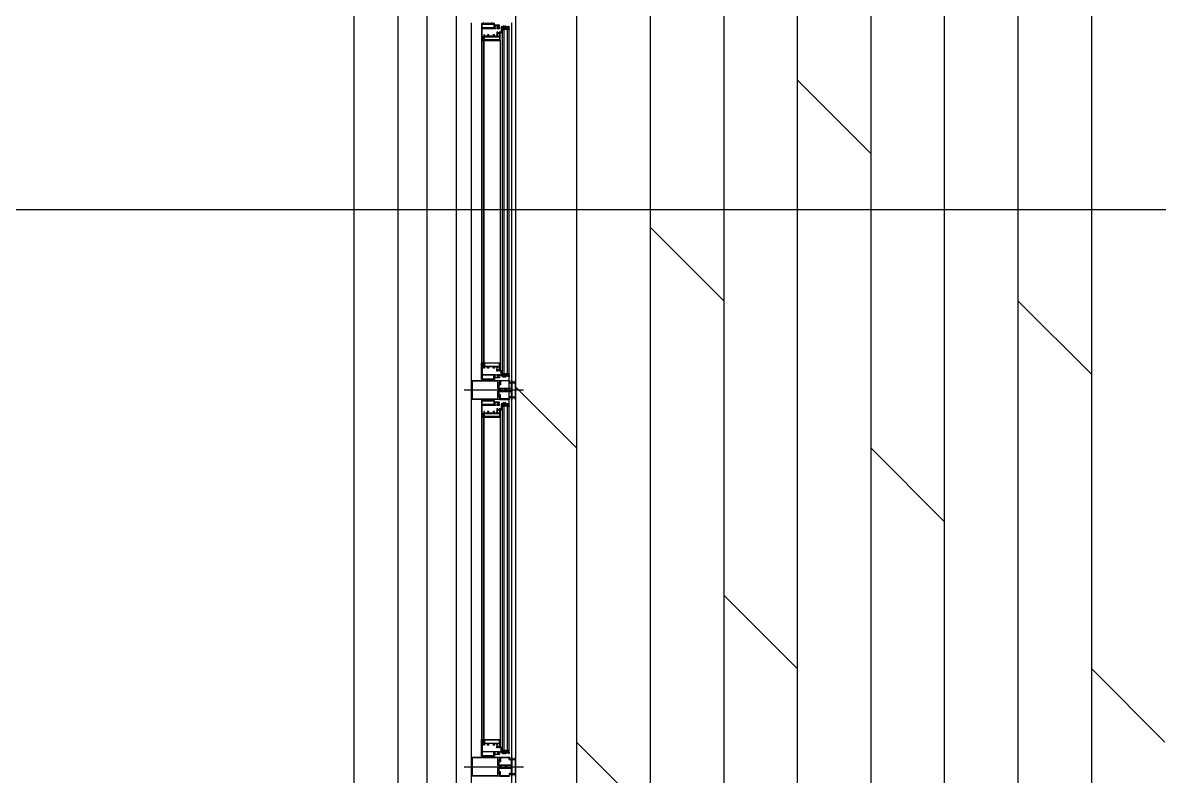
# Model space of a CAD drawing. Header units: millimetres. Extents: x 0 to 356400, y 0 to 68257.
# Drawn here: x 288813.2 to 288967.7, y 7123 to 7225.4 of the extents above; entities that cross this region are included whole.
import ezdxf

# ---------------------------------------------------------------- set-up
doc = ezdxf.new("R2010")
doc.units = ezdxf.units.MM
doc.header["$LTSCALE"] = 75
doc.layers.add('8', color=8, linetype='Continuous')
doc.layers.add('G(그리드2)', color=235, linetype='Continuous', plot=False)

# ---------------------------------------------------------------- blocks, each defined once
blk = doc.blocks.new('G$C7369CDF7')
at = {"layer": '8'}
for p, q in [((5737.1, 39907.8), (5987.1, 40157.8)), ((1430.3, 39907.8), (8430.3, 39907.8)), ((4487.1, 39657.8), (4737.1, 39907.8)), ((1430.3, 39657.8), (8430.3, 39657.8)), ((1430.3, 39407.8), (8430.3, 39407.8)), ((4987.1, 39157.8), (5237.1, 39407.8)), ((1430.3, 39157.8), (8430.3, 39157.8)), ((3737.1, 38907.8), (3987.1, 39157.8)), ((1430.3, 38907.8), (8430.3, 38907.8)), ((5487.1, 38657.8), (5737.1, 38907.8)), ((1430.3, 38657.8), (8430.3, 38657.8)), ((4237.1, 38407.8), (4487.1, 38657.8)), ((1430.3, 38407.8), (8430.3, 38407.8)), ((5987.1, 38157.8), (6237.1, 38407.8)), ((1430.3, 38157.8), (8430.3, 38157.8)), ((4779.3, 37950), (4987.1, 38157.8)), ((2220.3, 37950), (8630.3, 37950)), ((3542.8, 37950), (8565.3, 37950)), ((4790.3, 37950), (4757.8, 37950)), ((4757.8, 37950), (4757.8, 37948.5)), ((4757.8, 37948.5), (4764.3, 37948.5)), ((4763.2, 37938.5), (4763.2, 37946.7)), ((4764.7, 37946.7), (4764.7, 37938.5)), ((4764.8, 37948), (4764.8, 37939.1)), ((4766.3, 37939.1), (4766.3, 37948)), ((4766.8, 37948.5), (4814.3, 37948.5)), ((4790.3, 37775.8), (4790.3, 37977.1)), ((4822.8, 37950), (4790.3, 37950)), ((4814.3, 37948.5), (4814.3, 37939.1)), ((4815.8, 37939.1), (4815.8, 37948)), ((4815.9, 37938.5), (4815.9, 37946.7)), ((4816.3, 37948.5), (4822.8, 37948.5)), ((4817.4, 37946.7), (4817.4, 37938.5)), ((4822.8, 37948.5), (4822.8, 37950)), ((6070.3, 37950), (6037.8, 37950)), ((6037.8, 37950), (6037.8, 37948.5)), ((6037.8, 37948.5), (6044.3, 37948.5)), ((6043.2, 37938.5), (6043.2, 37946.7)), ((6044.7, 37946.7), (6044.7, 37938.5)), ((6044.8, 37948), (6044.8, 37939.1)), ((6046.3, 37939.1), (6046.3, 37948)), ((6046.8, 37948.5), (6094.3, 37948.5)), ((6070.3, 37775.8), (6070.3, 37977.1)), ((6102.8, 37950), (6070.3, 37950)), ((6094.3, 37948.5), (6094.3, 37939.1)), ((6095.8, 37939.1), (6095.8, 37948)), ((6095.9, 37938.5), (6095.9, 37946.7)), ((6096.3, 37948.5), (6102.8, 37948.5)), ((6097.4, 37946.7), (6097.4, 37938.5)), ((6102.8, 37948.5), (6102.8, 37950)), ((3542.8, 37936), (8565.3, 37936)), ((3557.2, 37917.2), (3554, 37917.2)), ((3554, 37917.2), (3554, 37914.2)), ((3557.2, 37911.5), (3554, 37911.5)), ((3554, 37911.5), (3554, 37907)), ((3554.5, 37913.7), (3555.2, 37913.7)), ((3554.5, 37906.5), (3555.2, 37906.5)), ((3555, 37927.7), (3555, 37926.8)), ((3559.2, 37928), (3555.3, 37928)), ((3555.3, 37926.5), (3557.2, 37926.5)), ((3555.7, 37914.2), (3555.7, 37915.2)), ((3555.7, 37915.2), (3557.2, 37915.2)), ((3555.7, 37907), (3555.7, 37909.5)), ((3555.7, 37909.5), (3557.2, 37909.5)), ((3557.2, 37926.5), (3557.2, 37917.2)), ((3557.2, 37915.2), (3557.2, 37913.7)), ((3557.2, 37913.7), (3557.2, 37911.5)), ((3557.2, 37909.5), (3557.2, 37901)), ((3559.2, 37919), (3559.2, 37928)), ((3562.7, 37919), (3559.2, 37919)), ((3559.2, 37903), (3559.2, 37917.7)), ((3559.2, 37917.7), (3561.4, 37917.7)), ((3561.4, 37903), (3559.2, 37903)), ((3561.4, 37917.7), (3561.4, 37915.7)), ((3561.4, 37915.7), (3562.7, 37915.7)), ((3562.7, 37905), (3561.4, 37905)), ((3561.4, 37905), (3561.4, 37903)), ((3562.7, 37903), (3562.7, 37927)), ((3562.7, 37927), (3565.2, 37927)), ((3562.7, 37915.7), (3562.7, 37919)), ((3562.7, 37903), (3562.7, 37905)), ((3565.2, 37903), (3562.7, 37903)), ((3576.5, 37903), (3562.7, 37903)), ((3565.2, 37923), (3565.2, 37928)), ((6015.4, 37928), (3565.2, 37928)), ((3565.2, 37927), (3565.2, 37903)), ((4735.4, 37923), (3565.2, 37923)), ((3565.2, 37906), (3565.2, 37912)), ((4735.4, 37911), (3565.2, 37911)), ((4735.4, 37906), (3565.2, 37906)), ((3576.5, 37898), (3576.5, 37903)), ((4724, 37898), (4724, 37903)), ((4724, 37903), (4737.9, 37903)), ((4735.4, 37923), (4735.4, 37928)), ((4735.4, 37927), (4735.4, 37903)), ((4737.9, 37927), (4735.4, 37927)), ((4735.4, 37906), (4735.4, 37912)), ((4735.4, 37903), (4737.9, 37903)), ((4737.9, 37903), (4737.9, 37927)), ((4737.9, 37915.7), (4737.9, 37919)), ((4737.9, 37919), (4741.4, 37919)), ((4739.2, 37915.7), (4737.9, 37915.7)), ((4737.9, 37903), (4737.9, 37905)), ((4737.9, 37905), (4739.2, 37905)), ((4741.4, 37917.7), (4739.2, 37917.7)), ((4739.2, 37917.7), (4739.2, 37915.7)), ((4739.2, 37905), (4739.2, 37903)), ((4739.2, 37903), (4741.4, 37903)), ((4741.4, 37919), (4741.4, 37928)), ((4741.4, 37928), (4745.3, 37928)), ((4741.4, 37903), (4741.4, 37917.7)), ((4745.3, 37926.5), (4743.4, 37926.5)), ((4743.4, 37926.5), (4743.4, 37917.2)), ((4743.4, 37917.2), (4746.6, 37917.2)), ((4744.9, 37915.2), (4743.4, 37915.2)), ((4743.4, 37915.2), (4743.4, 37913.7)), ((4743.4, 37913.7), (4743.4, 37911.5)), ((4743.4, 37911.5), (4746.6, 37911.5)), ((4744.9, 37909.5), (4743.4, 37909.5)), ((4743.4, 37909.5), (4743.4, 37901)), ((4744.9, 37914.2), (4744.9, 37915.2)), ((4744.9, 37907), (4744.9, 37909.5)), ((4746.1, 37913.7), (4745.4, 37913.7)), ((4746.1, 37906.5), (4745.4, 37906.5)), ((4745.6, 37927.7), (4745.6, 37926.8)), ((4746.6, 37917.2), (4746.6, 37914.2)), ((4746.6, 37911.5), (4746.6, 37907)), ((4757.8, 37936), (4757.8, 37938)), ((4757.8, 37938), (4762.7, 37938)), ((4767.8, 37936), (4757.8, 37936)), ((4757.8, 37896.3), (4757.8, 37929)), ((4758.8, 37930), (4765.3, 37930)), ((4766.3, 37928), (4759.8, 37928)), ((4759.8, 37928), (4759.8, 37898.6)), ((4765.2, 37938), (4790.3, 37938)), ((4765.3, 37930), (4765.3, 37935.5)), ((4765.3, 37935.5), (4767.3, 37935.5)), ((4767.3, 37935.5), (4767.3, 37929)), ((4767.8, 37935.3), (4767.8, 37936)), ((4782.8, 37936), (4769.3, 37936)), ((4769.3, 37936), (4769.3, 37935.3)), ((4783.8, 37907.8), (4783.8, 37935)), ((4784.1, 37907.5), (4783.8, 37907.8)), ((4783.8, 37907.2), (4784.1, 37907.5)), ((4783.8, 37893.5), (4783.8, 37907.2)), ((4794.8, 37936), (4785.8, 37936)), ((4785.8, 37936), (4785.8, 37919)), ((4785.8, 37919), (4790.3, 37919)), ((4785.8, 37916.2), (4785.8, 37913.5)), ((4785.8, 37911), (4785.8, 37904)), ((4785.8, 37901.5), (4785.8, 37898.8)), ((4786.3, 37913), (4786.5, 37913)), ((4786.5, 37911.5), (4786.3, 37911.5)), ((4786.3, 37903.5), (4786.5, 37903.5)), ((4786.5, 37902), (4786.3, 37902)), ((4790.3, 37917), (4786.6, 37917)), ((4790.3, 37938), (4815.4, 37938)), ((4790.3, 37919), (4794.8, 37919)), ((4790.3, 37917), (4794, 37917)), ((4794.3, 37913), (4794, 37913)), ((4794, 37911.5), (4794.3, 37911.5)), ((4794.3, 37903.5), (4794, 37903.5)), ((4794, 37902), (4794.3, 37902)), ((4794.8, 37919), (4794.8, 37936)), ((4794.8, 37916.2), (4794.8, 37913.5)), ((4794.8, 37911), (4794.8, 37904)), ((4794.8, 37901.5), (4794.8, 37898.8)), ((4796.8, 37907.8), (4796.5, 37907.5)), ((4796.5, 37907.5), (4796.8, 37907.2)), ((4796.8, 37935), (4796.8, 37907.8)), ((4796.8, 37907.2), (4796.8, 37893.5)), ((4811.3, 37936), (4797.8, 37936)), ((4811.3, 37935.3), (4811.3, 37936)), ((4822.8, 37936), (4812.8, 37936)), ((4812.8, 37936), (4812.8, 37935.3)), ((4815.3, 37935.5), (4813.3, 37935.5)), ((4813.3, 37935.5), (4813.3, 37929)), ((4814.3, 37928), (4820.8, 37928)), ((4815.3, 37930), (4815.3, 37935.5)), ((4821.8, 37930), (4815.3, 37930)), ((4817.9, 37938), (4822.8, 37938)), ((4820.8, 37928), (4820.8, 37898.6)), ((4822.8, 37938), (4822.8, 37936)), ((4822.8, 37896.3), (4822.8, 37929)), ((4837.2, 37917.2), (4834, 37917.2)), ((4834, 37917.2), (4834, 37914.2)), ((4837.2, 37911.5), (4834, 37911.5)), ((4834, 37911.5), (4834, 37907)), ((4834.5, 37913.7), (4835.2, 37913.7)), ((4834.5, 37906.5), (4835.2, 37906.5)), ((4835, 37927.7), (4835, 37926.8)), ((4839.2, 37928), (4835.3, 37928)), ((4835.3, 37926.5), (4837.2, 37926.5)), ((4835.7, 37914.2), (4835.7, 37915.2)), ((4835.7, 37915.2), (4837.2, 37915.2)), ((4835.7, 37907), (4835.7, 37909.5)), ((4835.7, 37909.5), (4837.2, 37909.5)), ((4837.2, 37926.5), (4837.2, 37917.2)), ((4837.2, 37915.2), (4837.2, 37913.7)), ((4837.2, 37913.7), (4837.2, 37911.5)), ((4837.2, 37909.5), (4837.2, 37901)), ((4839.2, 37919), (4839.2, 37928)), ((4842.7, 37919), (4839.2, 37919)), ((4839.2, 37903), (4839.2, 37917.7)), ((4839.2, 37917.7), (4841.4, 37917.7)), ((4841.4, 37903), (4839.2, 37903)), ((4841.4, 37917.7), (4841.4, 37915.7)), ((4841.4, 37915.7), (4842.7, 37915.7)), ((4842.7, 37905), (4841.4, 37905)), ((4841.4, 37905), (4841.4, 37903)), ((4842.7, 37903), (4842.7, 37927)), ((4842.7, 37927), (4845.2, 37927)), ((4842.7, 37915.7), (4842.7, 37919)), ((4842.7, 37903), (4842.7, 37905)), ((4845.2, 37903), (4842.7, 37903)), ((4856.5, 37903), (4842.7, 37903)), ((4845.2, 37923), (4845.2, 37928)), ((4845.2, 37927), (4845.2, 37903)), ((6015.4, 37923), (4845.2, 37923)), ((4845.2, 37906), (4845.2, 37912)), ((6015.4, 37911), (4845.2, 37911)), ((6015.4, 37906), (4845.2, 37906)), ((4856.5, 37898), (4856.5, 37903)), ((6004, 37898), (6004, 37903)), ((6004, 37903), (6017.9, 37903)), ((6015.4, 37923), (6015.4, 37928)), ((6015.4, 37927), (6015.4, 37903)), ((6017.9, 37927), (6015.4, 37927)), ((6015.4, 37906), (6015.4, 37912)), ((6015.4, 37903), (6017.9, 37903)), ((6017.9, 37903), (6017.9, 37927)), ((6017.9, 37915.7), (6017.9, 37919)), ((6017.9, 37919), (6021.4, 37919)), ((6019.2, 37915.7), (6017.9, 37915.7)), ((6017.9, 37903), (6017.9, 37905)), ((6017.9, 37905), (6019.2, 37905)), ((6021.4, 37917.7), (6019.2, 37917.7)), ((6019.2, 37917.7), (6019.2, 37915.7)), ((6019.2, 37905), (6019.2, 37903)), ((6019.2, 37903), (6021.4, 37903)), ((6021.4, 37919), (6021.4, 37928)), ((6021.4, 37928), (6025.3, 37928)), ((6021.4, 37903), (6021.4, 37917.7)), ((6025.3, 37926.5), (6023.4, 37926.5)), ((6023.4, 37926.5), (6023.4, 37917.2)), ((6023.4, 37917.2), (6026.6, 37917.2)), ((6024.9, 37915.2), (6023.4, 37915.2)), ((6023.4, 37915.2), (6023.4, 37913.7)), ((6023.4, 37913.7), (6023.4, 37911.5)), ((6023.4, 37911.5), (6026.6, 37911.5)), ((6024.9, 37909.5), (6023.4, 37909.5)), ((6023.4, 37909.5), (6023.4, 37901)), ((6024.9, 37914.2), (6024.9, 37915.2)), ((6024.9, 37907), (6024.9, 37909.5)), ((6026.1, 37913.7), (6025.4, 37913.7)), ((6026.1, 37906.5), (6025.4, 37906.5)), ((6025.6, 37927.7), (6025.6, 37926.8)), ((6026.6, 37917.2), (6026.6, 37914.2)), ((6026.6, 37911.5), (6026.6, 37907)), ((6037.8, 37936), (6037.8, 37938)), ((6037.8, 37938), (6042.7, 37938)), ((6047.8, 37936), (6037.8, 37936)), ((6037.8, 37896.3), (6037.8, 37929)), ((6038.8, 37930), (6045.3, 37930)), ((6046.3, 37928), (6039.8, 37928)), ((6039.8, 37928), (6039.8, 37898.6)), ((6045.2, 37938), (6070.3, 37938)), ((6045.3, 37930), (6045.3, 37935.5)), ((6045.3, 37935.5), (6047.3, 37935.5)), ((6047.3, 37935.5), (6047.3, 37929)), ((6047.8, 37935.3), (6047.8, 37936)), ((6062.8, 37936), (6049.3, 37936)), ((6049.3, 37936), (6049.3, 37935.3)), ((6063.8, 37907.8), (6063.8, 37935)), ((6064.1, 37907.5), (6063.8, 37907.8)), ((6063.8, 37907.2), (6064.1, 37907.5)), ((6063.8, 37893.5), (6063.8, 37907.2)), ((6074.8, 37936), (6065.8, 37936)), ((6065.8, 37936), (6065.8, 37919)), ((6065.8, 37919), (6070.3, 37919)), ((6065.8, 37916.2), (6065.8, 37913.5)), ((6065.8, 37911), (6065.8, 37904)), ((6065.8, 37901.5), (6065.8, 37898.8)), ((6066.3, 37913), (6066.5, 37913)), ((6066.5, 37911.5), (6066.3, 37911.5)), ((6066.3, 37903.5), (6066.5, 37903.5)), ((6066.5, 37902), (6066.3, 37902)), ((6070.3, 37917), (6066.6, 37917)), ((6070.3, 37938), (6095.4, 37938)), ((6070.3, 37919), (6074.8, 37919)), ((6070.3, 37917), (6074, 37917)), ((6074.3, 37913), (6074, 37913)), ((6074, 37911.5), (6074.3, 37911.5)), ((6074.3, 37903.5), (6074, 37903.5)), ((6074, 37902), (6074.3, 37902)), ((6074.8, 37919), (6074.8, 37936)), ((6074.8, 37916.2), (6074.8, 37913.5)), ((6074.8, 37911), (6074.8, 37904)), ((6074.8, 37901.5), (6074.8, 37898.8)), ((6076.8, 37907.8), (6076.5, 37907.5)), ((6076.5, 37907.5), (6076.8, 37907.2)), ((6076.8, 37935), (6076.8, 37907.8)), ((6076.8, 37907.2), (6076.8, 37893.5)), ((6091.3, 37936), (6077.8, 37936)), ((6091.3, 37935.3), (6091.3, 37936)), ((6102.8, 37936), (6092.8, 37936)), ((6092.8, 37936), (6092.8, 37935.3)), ((6095.3, 37935.5), (6093.3, 37935.5)), ((6093.3, 37935.5), (6093.3, 37929)), ((6094.3, 37928), (6100.8, 37928)), ((6095.3, 37930), (6095.3, 37935.5)), ((6101.8, 37930), (6095.3, 37930)), ((6097.9, 37938), (6102.8, 37938)), ((6100.8, 37928), (6100.8, 37898.6)), ((6102.8, 37938), (6102.8, 37936)), ((6102.8, 37896.3), (6102.8, 37929)), ((3545.8, 37871), (3543.8, 37871)), ((3543.8, 37869), (3545.8, 37869)), ((3550.8, 37879), (3545.8, 37879)), ((3545.8, 37879), (3545.8, 37871)), ((3545.8, 37869), (3545.8, 37843)), ((3547.8, 37876.5), (3560.3, 37876.5)), ((3547.8, 37837), (3547.8, 37876.5)), ((3554.8, 37896), (3551.3, 37896)), ((3551.3, 37896), (3551.3, 37885.3)), ((3551.3, 37885.3), (3551.6, 37885)), ((3551.6, 37885), (3551.3, 37884.7)), ((3551.3, 37884.7), (3551.3, 37879.5)), ((3553.3, 37893.5), (3553.3, 37895)), ((3553.3, 37895), (3554.8, 37895)), ((3560.3, 37893.5), (3553.3, 37893.5)), ((3553.3, 37888.6), (3553.3, 37891)), ((3553.8, 37888.6), (3553.3, 37888.6)), ((3553.3, 37882.4), (3553.3, 37887.6)), ((3553.3, 37887.6), (3553.8, 37887.6)), ((3553.8, 37882.4), (3553.3, 37882.4)), ((3553.3, 37879), (3553.3, 37881.4)), ((3553.3, 37881.4), (3553.8, 37881.4)), ((3553.8, 37891.5), (3559.8, 37891.5)), ((3559.8, 37878.5), (3553.8, 37878.5)), ((3557.2, 37901), (3574.5, 37901)), ((3558.3, 37895.5), (3558.3, 37895.5)), ((3562.3, 37896), (3558.8, 37896)), ((3558.8, 37895), (3560.3, 37895)), ((3560.3, 37888.6), (3559.8, 37888.6)), ((3559.8, 37887.6), (3561.8, 37887.6)), ((3561.8, 37882.4), (3559.8, 37882.4)), ((3559.8, 37881.4), (3560.3, 37881.4)), ((3560.3, 37895), (3560.3, 37893.5)), ((3560.3, 37891), (3560.3, 37888.6)), ((3560.3, 37881.4), (3560.3, 37879)), ((3560.3, 37876.5), (3560.3, 37837)), ((3562.3, 37888.1), (3562.3, 37896)), ((3562.3, 37838), (3562.3, 37881.9)), ((3574.5, 37901), (3574.5, 37894.5)), ((3574.5, 37890.1), (3574.5, 37887)), ((3574.5, 37887), (3580.7, 37887)), ((3575.5, 37894.5), (3575.5, 37895.4)), ((3575.5, 37889.2), (3575.5, 37890.1)), ((3583.5, 37898), (3576.5, 37898)), ((3576.8, 37895.4), (3576.8, 37889.2)), ((3578.8, 37889.6), (3578.8, 37895.4)), ((3579.4, 37896), (3579.7, 37896)), ((3579.7, 37889), (3579.4, 37889)), ((3581.2, 37887.5), (3581.2, 37889.5)), ((3581.7, 37896), (3585.9, 37896)), ((3583.8, 37897.7), (3583.5, 37898)), ((3584.1, 37898), (3583.8, 37897.7)), ((3588.8, 37878.5), (3583.8, 37878.5)), ((3583.8, 37878.5), (3583.8, 37874)), ((3583.8, 37874), (3585.8, 37874)), ((3587.8, 37898), (3584.1, 37898)), ((3585.8, 37874), (3585.8, 37876.5)), ((3585.8, 37876.5), (3588.8, 37876.5)), ((3586.4, 37889.5), (3586.4, 37887.5)), ((3586.9, 37887), (3588.8, 37887)), ((3587.8, 37898.5), (3587.8, 37898)), ((3587.9, 37896), (3588.2, 37896)), ((3588.2, 37889), (3587.9, 37889)), ((3588.8, 37895.4), (3588.8, 37889.6)), ((3588.8, 37887), (3588.8, 37878.5)), ((3588.8, 37876.5), (3588.8, 37856.5)), ((3589.3, 37898), (3589.3, 37898.5)), ((3602.8, 37898), (3589.3, 37898)), ((3590.8, 37845), (3590.8, 37896)), ((3590.8, 37896), (3600.8, 37896)), ((3600.8, 37896), (3600.8, 37845)), ((3602.8, 37898), (4726, 37898)), ((3602.8, 37843), (3602.8, 37898)), ((4697.8, 37843), (4697.8, 37898)), ((4697.8, 37898), (4711.3, 37898)), ((4709.8, 37896), (4699.8, 37896)), ((4699.8, 37896), (4699.8, 37845)), ((4709.8, 37845), (4709.8, 37896)), ((4711.3, 37898), (4711.3, 37898.5)), ((4711.8, 37895.4), (4711.8, 37889.6)), ((4713.7, 37887), (4711.8, 37887)), ((4711.8, 37887), (4711.8, 37878.5)), ((4711.8, 37878.5), (4716.8, 37878.5)), ((4714.8, 37876.5), (4711.8, 37876.5)), ((4711.8, 37876.5), (4711.8, 37856.5)), ((4712.7, 37896), (4712.4, 37896)), ((4712.4, 37889), (4712.7, 37889)), ((4712.8, 37898.5), (4712.8, 37898)), ((4712.8, 37898), (4716.5, 37898)), ((4714.2, 37889.5), (4714.2, 37887.5)), ((4718.9, 37896), (4714.7, 37896)), ((4714.8, 37874), (4714.8, 37876.5)), ((4716.8, 37874), (4714.8, 37874)), ((4716.5, 37898), (4716.8, 37897.7)), ((4716.8, 37897.7), (4717.1, 37898)), ((4716.8, 37878.5), (4716.8, 37874)), ((4717.1, 37898), (4724, 37898)), ((4719.4, 37887.5), (4719.4, 37889.5)), ((4726, 37887), (4719.9, 37887)), ((4721.2, 37896), (4720.9, 37896)), ((4720.9, 37889), (4721.2, 37889)), ((4721.8, 37889.6), (4721.8, 37895.4)), ((4723.8, 37895.4), (4723.8, 37889.2)), ((4725, 37894.5), (4725, 37895.4)), ((4725, 37889.2), (4725, 37890.1)), ((4743.4, 37901), (4726, 37901)), ((4726, 37901), (4726, 37894.5)), ((4726, 37890.1), (4726, 37887)), ((4738.3, 37888.1), (4738.3, 37896)), ((4738.3, 37896), (4741.8, 37896)), ((4738.3, 37838), (4738.3, 37881.9)), ((4740.8, 37887.6), (4738.8, 37887.6)), ((4738.8, 37882.4), (4740.8, 37882.4)), ((4741.8, 37895), (4740.3, 37895)), ((4740.3, 37895), (4740.3, 37893.5)), ((4740.3, 37893.5), (4747.3, 37893.5)), ((4740.3, 37891), (4740.3, 37888.6)), ((4740.3, 37888.6), (4740.8, 37888.6)), ((4740.8, 37881.4), (4740.3, 37881.4)), ((4740.3, 37881.4), (4740.3, 37879)), ((4752.8, 37876.5), (4740.3, 37876.5)), ((4740.3, 37876.5), (4740.3, 37837)), ((4746.8, 37891.5), (4740.8, 37891.5)), ((4740.8, 37878.5), (4746.8, 37878.5)), ((4742.3, 37895.5), (4742.3, 37895.5)), ((4745.8, 37896), (4749.3, 37896)), ((4747.3, 37895), (4745.8, 37895)), ((4746.8, 37888.6), (4747.3, 37888.6)), ((4747.3, 37887.6), (4746.8, 37887.6)), ((4746.8, 37882.4), (4747.3, 37882.4)), ((4747.3, 37881.4), (4746.8, 37881.4)), ((4747.3, 37893.5), (4747.3, 37895)), ((4747.3, 37888.6), (4747.3, 37891)), ((4747.3, 37882.4), (4747.3, 37887.6)), ((4747.3, 37879), (4747.3, 37881.4)), ((4749.3, 37885.3), (4749, 37885)), ((4749, 37885), (4749.3, 37884.7)), ((4749.3, 37896), (4749.3, 37885.3)), ((4749.3, 37884.7), (4749.3, 37879.5)), ((4749.8, 37879), (4754.8, 37879)), ((4752.8, 37837), (4752.8, 37876.5)), ((4754.8, 37879), (4754.8, 37871)), ((4754.8, 37871), (4756.8, 37871)), ((4756.8, 37869), (4754.8, 37869)), ((4754.8, 37869), (4754.8, 37843)), ((4767.3, 37896.3), (4757.8, 37896.3)), ((4757.8, 37800), (4757.8, 37896)), ((4757.8, 37896), (4766.7, 37896)), ((4759.8, 37898.6), (4773.3, 37898.6)), ((4760.3, 37890), (4760.3, 37802.5)), ((4785.8, 37890.5), (4760.8, 37890.5)), ((4766.7, 37894.9), (4765.8, 37894.9)), ((4765.8, 37894.9), (4765.8, 37893.3)), ((4765.8, 37893.3), (4771.8, 37893.3)), ((4765.9, 37893.9), (4765.9, 37894.4)), ((4766.4, 37894.9), (4767.3, 37894.9)), ((4771.1, 37893.4), (4766.4, 37893.4)), ((4773.3, 37896.3), (4770.3, 37896.3)), ((4770.3, 37894.9), (4771.1, 37894.9)), ((4770.8, 37896), (4774.3, 37896)), ((4771.8, 37894.9), (4770.8, 37894.9)), ((4771.6, 37894.4), (4771.6, 37893.9)), ((4771.8, 37893.3), (4771.8, 37894.9)), ((4773.3, 37898.6), (4773.3, 37896.3)), ((4774.8, 37895.5), (4774.8, 37893.5)), ((4775.3, 37893), (4783.3, 37893)), ((4786.3, 37895), (4786.3, 37891)), ((4786.6, 37898), (4790.3, 37898)), ((4790.3, 37895.5), (4786.8, 37895.5)), ((4794, 37898), (4790.3, 37898)), ((4793.8, 37895.5), (4790.3, 37895.5)), ((4794.3, 37891), (4794.3, 37895)), ((4819.8, 37890.5), (4794.8, 37890.5)), ((4797.3, 37893), (4805.3, 37893)), ((4805.8, 37893.5), (4805.8, 37895.5)), ((4806.3, 37896), (4809.7, 37896)), ((4820.8, 37898.6), (4807.3, 37898.6)), ((4807.3, 37898.6), (4807.3, 37896.3)), ((4807.3, 37896.3), (4810.3, 37896.3)), ((4809.7, 37894.9), (4808.8, 37894.9)), ((4808.8, 37894.9), (4808.8, 37893.3)), ((4808.8, 37893.3), (4814.8, 37893.3)), ((4808.9, 37894.4), (4808.9, 37893.9)), ((4810.3, 37894.9), (4809.4, 37894.9)), ((4809.4, 37893.4), (4814.1, 37893.4)), ((4813.3, 37896.3), (4822.8, 37896.3)), ((4814.1, 37894.9), (4813.3, 37894.9)), ((4813.8, 37896), (4822.8, 37896)), ((4814.8, 37894.9), (4813.8, 37894.9)), ((4814.6, 37893.9), (4814.6, 37894.4)), ((4814.8, 37893.3), (4814.8, 37894.9)), ((4820.3, 37802.5), (4820.3, 37890)), ((4822.8, 37896), (4822.8, 37800)), ((4825.8, 37871), (4823.8, 37871)), ((4823.8, 37869), (4825.8, 37869)), ((4830.8, 37879), (4825.8, 37879)), ((4825.8, 37879), (4825.8, 37871)), ((4825.8, 37869), (4825.8, 37843)), ((4827.8, 37876.5), (4840.3, 37876.5)), ((4827.8, 37837), (4827.8, 37876.5)), ((4834.8, 37896), (4831.3, 37896)), ((4831.3, 37896), (4831.3, 37885.3)), ((4831.3, 37885.3), (4831.6, 37885)), ((4831.6, 37885), (4831.3, 37884.7)), ((4831.3, 37884.7), (4831.3, 37879.5)), ((4833.3, 37893.5), (4833.3, 37895)), ((4833.3, 37895), (4834.8, 37895)), ((4840.3, 37893.5), (4833.3, 37893.5)), ((4833.3, 37888.6), (4833.3, 37891)), ((4833.8, 37888.6), (4833.3, 37888.6)), ((4833.3, 37882.4), (4833.3, 37887.6)), ((4833.3, 37887.6), (4833.8, 37887.6)), ((4833.8, 37882.4), (4833.3, 37882.4)), ((4833.3, 37879), (4833.3, 37881.4)), ((4833.3, 37881.4), (4833.8, 37881.4)), ((4833.8, 37891.5), (4839.8, 37891.5)), ((4839.8, 37878.5), (4833.8, 37878.5)), ((4837.2, 37901), (4854.5, 37901)), ((4838.3, 37895.5), (4838.3, 37895.5)), ((4842.3, 37896), (4838.8, 37896)), ((4838.8, 37895), (4840.3, 37895)), ((4840.3, 37888.6), (4839.8, 37888.6)), ((4839.8, 37887.6), (4841.8, 37887.6)), ((4841.8, 37882.4), (4839.8, 37882.4)), ((4839.8, 37881.4), (4840.3, 37881.4)), ((4840.3, 37895), (4840.3, 37893.5)), ((4840.3, 37891), (4840.3, 37888.6)), ((4840.3, 37881.4), (4840.3, 37879)), ((4840.3, 37876.5), (4840.3, 37837)), ((4842.3, 37888.1), (4842.3, 37896)), ((4842.3, 37838), (4842.3, 37881.9)), ((4854.5, 37901), (4854.5, 37894.5)), ((4854.5, 37898), (5977.8, 37898)), ((4854.5, 37890.1), (4854.5, 37887)), ((4854.5, 37887), (4860.7, 37887)), ((4855.5, 37894.5), (4855.5, 37895.4)), ((4855.5, 37889.2), (4855.5, 37890.1)), ((4863.5, 37898), (4856.5, 37898)), ((4856.8, 37895.4), (4856.8, 37889.2)), ((4858.8, 37889.6), (4858.8, 37895.4)), ((4859.4, 37896), (4859.7, 37896)), ((4859.7, 37889), (4859.4, 37889)), ((4861.2, 37887.5), (4861.2, 37889.5)), ((4861.7, 37896), (4865.9, 37896)), ((4863.8, 37897.7), (4863.5, 37898)), ((4864.1, 37898), (4863.8, 37897.7)), ((4868.8, 37878.5), (4863.8, 37878.5)), ((4863.8, 37878.5), (4863.8, 37874)), ((4863.8, 37874), (4865.8, 37874)), ((4867.8, 37898), (4864.1, 37898)), ((4865.8, 37874), (4865.8, 37876.5)), ((4865.8, 37876.5), (4868.8, 37876.5)), ((4866.4, 37889.5), (4866.4, 37887.5)), ((4866.9, 37887), (4868.8, 37887)), ((4867.8, 37898.5), (4867.8, 37898)), ((4867.9, 37896), (4868.2, 37896)), ((4868.2, 37889), (4867.9, 37889)), ((4868.8, 37895.4), (4868.8, 37889.6)), ((4868.8, 37887), (4868.8, 37878.5)), ((4868.8, 37876.5), (4868.8, 37856.5)), ((4869.3, 37898), (4869.3, 37898.5)), ((4882.8, 37898), (4869.3, 37898)), ((4870.8, 37845), (4870.8, 37896)), ((4870.8, 37896), (4880.8, 37896)), ((4880.8, 37896), (4880.8, 37845)), ((4882.8, 37843), (4882.8, 37898)), ((5977.8, 37843), (5977.8, 37898)), ((5977.8, 37898), (5991.3, 37898)), ((5989.8, 37896), (5979.8, 37896)), ((5979.8, 37896), (5979.8, 37845)), ((5989.8, 37845), (5989.8, 37896)), ((5991.3, 37898), (5991.3, 37898.5)), ((5991.8, 37895.4), (5991.8, 37889.6)), ((5993.7, 37887), (5991.8, 37887)), ((5991.8, 37887), (5991.8, 37878.5)), ((5991.8, 37878.5), (5996.8, 37878.5)), ((5994.8, 37876.5), (5991.8, 37876.5)), ((5991.8, 37876.5), (5991.8, 37856.5)), ((5992.7, 37896), (5992.4, 37896)), ((5992.4, 37889), (5992.7, 37889)), ((5992.8, 37898.5), (5992.8, 37898)), ((5992.8, 37898), (5996.5, 37898)), ((5994.2, 37889.5), (5994.2, 37887.5)), ((5998.9, 37896), (5994.7, 37896)), ((5994.8, 37874), (5994.8, 37876.5)), ((5996.8, 37874), (5994.8, 37874)), ((5996.5, 37898), (5996.8, 37897.7)), ((5996.8, 37897.7), (5997.1, 37898)), ((5996.8, 37878.5), (5996.8, 37874)), ((5997.1, 37898), (6004, 37898)), ((5999.4, 37887.5), (5999.4, 37889.5)), ((6006, 37887), (5999.9, 37887)), ((6001.2, 37896), (6000.9, 37896)), ((6000.9, 37889), (6001.2, 37889)), ((6001.8, 37889.6), (6001.8, 37895.4)), ((6003.8, 37895.4), (6003.8, 37889.2)), ((6005, 37894.5), (6005, 37895.4)), ((6005, 37889.2), (6005, 37890.1)), ((6023.4, 37901), (6006, 37901)), ((6006, 37901), (6006, 37894.5)), ((6006, 37890.1), (6006, 37887)), ((6018.3, 37888.1), (6018.3, 37896)), ((6018.3, 37896), (6021.8, 37896)), ((6018.3, 37838), (6018.3, 37881.9)), ((6020.8, 37887.6), (6018.8, 37887.6)), ((6018.8, 37882.4), (6020.8, 37882.4)), ((6021.8, 37895), (6020.3, 37895)), ((6020.3, 37895), (6020.3, 37893.5)), ((6020.3, 37893.5), (6027.3, 37893.5)), ((6020.3, 37891), (6020.3, 37888.6)), ((6020.3, 37888.6), (6020.8, 37888.6)), ((6020.8, 37881.4), (6020.3, 37881.4)), ((6020.3, 37881.4), (6020.3, 37879)), ((6032.8, 37876.5), (6020.3, 37876.5)), ((6020.3, 37876.5), (6020.3, 37837)), ((6026.8, 37891.5), (6020.8, 37891.5)), ((6020.8, 37878.5), (6026.8, 37878.5)), ((6022.3, 37895.5), (6022.3, 37895.5)), ((6025.8, 37896), (6029.3, 37896)), ((6027.3, 37895), (6025.8, 37895)), ((6026.8, 37888.6), (6027.3, 37888.6)), ((6027.3, 37887.6), (6026.8, 37887.6)), ((6026.8, 37882.4), (6027.3, 37882.4)), ((6027.3, 37881.4), (6026.8, 37881.4)), ((6027.3, 37893.5), (6027.3, 37895)), ((6027.3, 37888.6), (6027.3, 37891)), ((6027.3, 37882.4), (6027.3, 37887.6)), ((6027.3, 37879), (6027.3, 37881.4)), ((6029.3, 37885.3), (6029, 37885)), ((6029, 37885), (6029.3, 37884.7)), ((6029.3, 37896), (6029.3, 37885.3)), ((6029.3, 37884.7), (6029.3, 37879.5)), ((6029.8, 37879), (6034.8, 37879)), ((6032.8, 37837), (6032.8, 37876.5)), ((6034.8, 37879), (6034.8, 37871)), ((6034.8, 37871), (6036.8, 37871)), ((6036.8, 37869), (6034.8, 37869)), ((6034.8, 37869), (6034.8, 37843)), ((6047.3, 37896.3), (6037.8, 37896.3)), ((6037.8, 37800), (6037.8, 37896)), ((6037.8, 37896), (6046.7, 37896)), ((6039.8, 37898.6), (6053.3, 37898.6)), ((6040.3, 37890), (6040.3, 37802.5)), ((6065.8, 37890.5), (6040.8, 37890.5)), ((6046.7, 37894.9), (6045.8, 37894.9)), ((6045.8, 37894.9), (6045.8, 37893.3)), ((6045.8, 37893.3), (6051.8, 37893.3)), ((6045.9, 37893.9), (6045.9, 37894.4)), ((6046.4, 37894.9), (6047.3, 37894.9)), ((6051.1, 37893.4), (6046.4, 37893.4)), ((6053.3, 37896.3), (6050.3, 37896.3)), ((6050.3, 37894.9), (6051.1, 37894.9)), ((6050.8, 37896), (6054.3, 37896)), ((6051.8, 37894.9), (6050.8, 37894.9)), ((6051.6, 37894.4), (6051.6, 37893.9)), ((6051.8, 37893.3), (6051.8, 37894.9)), ((6053.3, 37898.6), (6053.3, 37896.3)), ((6054.8, 37895.5), (6054.8, 37893.5)), ((6055.3, 37893), (6063.3, 37893)), ((6066.3, 37895), (6066.3, 37891)), ((6066.6, 37898), (6070.3, 37898)), ((6070.3, 37895.5), (6066.8, 37895.5)), ((6074, 37898), (6070.3, 37898)), ((6073.8, 37895.5), (6070.3, 37895.5)), ((6074.3, 37891), (6074.3, 37895)), ((6099.8, 37890.5), (6074.8, 37890.5)), ((6077.3, 37893), (6085.3, 37893)), ((6085.8, 37893.5), (6085.8, 37895.5)), ((6086.3, 37896), (6089.7, 37896)), ((6100.8, 37898.6), (6087.3, 37898.6)), ((6087.3, 37898.6), (6087.3, 37896.3)), ((6087.3, 37896.3), (6090.3, 37896.3)), ((6089.7, 37894.9), (6088.8, 37894.9)), ((6088.8, 37894.9), (6088.8, 37893.3)), ((6088.8, 37893.3), (6094.8, 37893.3)), ((6088.9, 37894.4), (6088.9, 37893.9)), ((6090.3, 37894.9), (6089.4, 37894.9)), ((6089.4, 37893.4), (6094.1, 37893.4)), ((6093.3, 37896.3), (6102.8, 37896.3)), ((6094.1, 37894.9), (6093.3, 37894.9)), ((6093.8, 37896), (6102.8, 37896)), ((6094.8, 37894.9), (6093.8, 37894.9)), ((6094.6, 37893.9), (6094.6, 37894.4)), ((6094.8, 37893.3), (6094.8, 37894.9)), ((6100.3, 37802.5), (6100.3, 37890)), ((6102.8, 37896), (6102.8, 37800)), ((3545.8, 37843), (3543.8, 37843)), ((3543.8, 37841), (3545.8, 37841)), ((3545.8, 37841), (3545.8, 37835)), ((3545.8, 37835), (3602.8, 37835)), ((3560.3, 37837), (3547.8, 37837)), ((3590.8, 37837), (3563.3, 37837)), ((3585.8, 37859), (3583.8, 37859)), ((3583.8, 37859), (3583.8, 37854.5)), ((3583.8, 37854.5), (3588.8, 37854.5)), ((3588.8, 37845), (3583.8, 37845)), ((3583.8, 37845), (3583.8, 37843)), ((3583.8, 37843), (3602.8, 37843)), ((3585.8, 37856.5), (3585.8, 37859)), ((3588.8, 37856.5), (3585.8, 37856.5)), ((3588.8, 37854.5), (3588.8, 37845)), ((3600.8, 37845), (3590.8, 37845)), ((3594.3, 37840), (3590.8, 37840)), ((3590.8, 37840), (3590.8, 37837)), ((3592.8, 37837), (3592.8, 37838.5)), ((3592.8, 37838.5), (3594.3, 37838.5)), ((3600.8, 37837), (3592.8, 37837)), ((3602.8, 37840), (3599.3, 37840)), ((3599.3, 37838.5), (3600.8, 37838.5)), ((3600.8, 37838.5), (3600.8, 37837)), ((3602.8, 37843), (4697.8, 37843)), ((3602.8, 37840), (4697.8, 37840)), ((3602.8, 37835), (3602.8, 37840)), ((3602.8, 37835), (4697.8, 37835)), ((4716.8, 37843), (4697.8, 37843)), ((4697.8, 37840), (4701.3, 37840)), ((4697.8, 37835), (4697.8, 37840)), ((4754.8, 37835), (4697.8, 37835)), ((4699.8, 37845), (4709.8, 37845)), ((4701.3, 37838.5), (4699.8, 37838.5)), ((4699.8, 37838.5), (4699.8, 37837)), ((4699.8, 37837), (4707.8, 37837)), ((4706.3, 37840), (4709.8, 37840)), ((4707.8, 37838.5), (4706.3, 37838.5)), ((4707.8, 37837), (4707.8, 37838.5)), ((4709.8, 37840), (4709.8, 37837)), ((4709.8, 37837), (4737.3, 37837)), ((4711.8, 37856.5), (4714.8, 37856.5)), ((4716.8, 37854.5), (4711.8, 37854.5)), ((4711.8, 37854.5), (4711.8, 37845)), ((4711.8, 37845), (4716.8, 37845)), ((4714.8, 37856.5), (4714.8, 37859)), ((4714.8, 37859), (4716.8, 37859)), ((4716.8, 37859), (4716.8, 37854.5)), ((4716.8, 37845), (4716.8, 37843)), ((4740.3, 37837), (4752.8, 37837)), ((4754.8, 37843), (4756.8, 37843)), ((4756.8, 37841), (4754.8, 37841)), ((4754.8, 37841), (4754.8, 37835)), ((4825.8, 37843), (4823.8, 37843)), ((4823.8, 37841), (4825.8, 37841)), ((4825.8, 37841), (4825.8, 37835)), ((4825.8, 37835), (4882.8, 37835)), ((4840.3, 37837), (4827.8, 37837)), ((4870.8, 37837), (4843.3, 37837)), ((4865.8, 37859), (4863.8, 37859)), ((4863.8, 37859), (4863.8, 37854.5)), ((4863.8, 37854.5), (4868.8, 37854.5)), ((4868.8, 37845), (4863.8, 37845)), ((4863.8, 37845), (4863.8, 37843)), ((4863.8, 37843), (4882.8, 37843)), ((4865.8, 37856.5), (4865.8, 37859)), ((4868.8, 37856.5), (4865.8, 37856.5)), ((4868.8, 37854.5), (4868.8, 37845)), ((4880.8, 37845), (4870.8, 37845)), ((4874.3, 37840), (4870.8, 37840)), ((4870.8, 37840), (4870.8, 37837)), ((4872.8, 37837), (4872.8, 37838.5)), ((4872.8, 37838.5), (4874.3, 37838.5)), ((4880.8, 37837), (4872.8, 37837)), ((4882.8, 37840), (4879.3, 37840)), ((4879.3, 37838.5), (4880.8, 37838.5)), ((4880.8, 37838.5), (4880.8, 37837)), ((4882.8, 37843), (5977.8, 37843)), ((4882.8, 37840), (5977.8, 37840)), ((4882.8, 37835), (4882.8, 37840)), ((4882.8, 37835), (5977.8, 37835)), ((5996.8, 37843), (5977.8, 37843)), ((5977.8, 37840), (5981.3, 37840)), ((5977.8, 37835), (5977.8, 37840)), ((6034.8, 37835), (5977.8, 37835)), ((5979.8, 37845), (5989.8, 37845)), ((5981.3, 37838.5), (5979.8, 37838.5)), ((5979.8, 37838.5), (5979.8, 37837)), ((5979.8, 37837), (5987.8, 37837)), ((5986.3, 37840), (5989.8, 37840)), ((5987.8, 37838.5), (5986.3, 37838.5)), ((5987.8, 37837), (5987.8, 37838.5)), ((5989.8, 37840), (5989.8, 37837)), ((5989.8, 37837), (6017.3, 37837)), ((5991.8, 37856.5), (5994.8, 37856.5)), ((5996.8, 37854.5), (5991.8, 37854.5)), ((5991.8, 37854.5), (5991.8, 37845)), ((5991.8, 37845), (5996.8, 37845)), ((5994.8, 37856.5), (5994.8, 37859)), ((5994.8, 37859), (5996.8, 37859)), ((5996.8, 37859), (5996.8, 37854.5)), ((5996.8, 37845), (5996.8, 37843)), ((6020.3, 37837), (6032.8, 37837)), ((6034.8, 37843), (6036.8, 37843)), ((6036.8, 37841), (6034.8, 37841)), ((6034.8, 37841), (6034.8, 37835)), ((8565.3, 37800), (3542.8, 37800)), ((4822.8, 37800), (4757.8, 37800)), ((4760.3, 37802.5), (4820.3, 37802.5)), ((6102.8, 37800), (6037.8, 37800)), ((6040.3, 37802.5), (6100.3, 37802.5)), ((8640.3, 37750), (2220.3, 37750)), ((15030.3, 37650), (530.3, 37650)), ((2220.3, 37550), (8640.3, 37550)), ((2030.3, 37400), (8830.3, 37400))]:
    blk.add_line(p, q, dxfattribs=at)
for centre, radius, start, end in [((4763.9, 37946.7), 0.75, 0, 180), ((4764.3, 37948), 0.5, 0, 90), ((4766.8, 37948), 0.5, 90, 180), ((4816.3, 37948), 0.5, 90, 180), ((4816.6, 37946.7), 0.75, 0, 180), ((6043.9, 37946.7), 0.75, 0, 180), ((6044.3, 37948), 0.5, 0, 90), ((6046.8, 37948), 0.5, 90, 180), ((6096.3, 37948), 0.5, 90, 180), ((6096.6, 37946.7), 0.75, 0, 180), ((3554.5, 37914.2), 0.5, 180, 270), ((3554.5, 37907), 0.5, 180, 270), ((3555.3, 37927.7), 0.3, 90, 180), ((3555.3, 37926.8), 0.3, 180, 270), ((3555.2, 37914.2), 0.5, 270, 0), ((3555.2, 37907), 0.5, 270, 0), ((3562.2, 37935.9), 8.43, 249.237, 290.763), ((4738.4, 37935.9), 8.43, 249.237, 290.763), ((4745.4, 37914.2), 0.5, 180, 270), ((4745.4, 37907), 0.5, 180, 270), ((4745.3, 37927.7), 0.3, 360, 90), ((4745.3, 37926.8), 0.3, 270, 0), ((4746.1, 37914.2), 0.5, 270, 0), ((4746.1, 37907), 0.5, 270, 0), ((4758.8, 37929), 1, 90, 180), ((4762.7, 37938.5), 0.5, 270, 0), ((4765.2, 37938.5), 0.5, 180, 270), ((4765.5, 37939.1), 0.75, 180, 0), ((4766.3, 37929), 1, 270, 0), ((4768.5, 37935.3), 0.75, 180, 0), ((4782.8, 37935), 1, 0, 90), ((4786.6, 37916.2), 0.8, 90, 180), ((4786.3, 37913.5), 0.5, 180, 270), ((4786.3, 37911), 0.5, 90, 180), ((4786.3, 37904), 0.5, 180, 270), ((4786.3, 37901.5), 0.5, 90, 180), ((4786.5, 37912.3), 0.75, 270, 90), ((4786.5, 37902.8), 0.75, 270, 90), ((4794, 37912.3), 0.75, 90, 270), ((4794, 37902.8), 0.75, 90, 270), ((4794, 37916.2), 0.8, 360, 90), ((4794.3, 37913.5), 0.5, 270, 0), ((4794.3, 37911), 0.5, 0, 90), ((4794.3, 37904), 0.5, 270, 0), ((4794.3, 37901.5), 0.5, 0, 90), ((4797.8, 37935), 1, 90, 180), ((4812, 37935.3), 0.75, 180, 0), ((4814.3, 37929), 1, 180, 270), ((4815, 37939.1), 0.75, 180, 0), ((4815.4, 37938.5), 0.5, 270, 0), ((4817.9, 37938.5), 0.5, 180, 270), ((4821.8, 37929), 1, 0, 90), ((4834.5, 37914.2), 0.5, 180, 270), ((4834.5, 37907), 0.5, 180, 270), ((4835.3, 37927.7), 0.3, 90, 180), ((4835.3, 37926.8), 0.3, 180, 270), ((4835.2, 37914.2), 0.5, 270, 0), ((4835.2, 37907), 0.5, 270, 0), ((4842.2, 37935.9), 8.43, 249.237, 290.763), ((6018.4, 37935.9), 8.43, 249.237, 290.763), ((6025.4, 37914.2), 0.5, 180, 270), ((6025.4, 37907), 0.5, 180, 270), ((6025.3, 37927.7), 0.3, 360, 90), ((6025.3, 37926.8), 0.3, 270, 0), ((6026.1, 37914.2), 0.5, 270, 0), ((6026.1, 37907), 0.5, 270, 0), ((6038.8, 37929), 1, 90, 180), ((6042.7, 37938.5), 0.5, 270, 0), ((6045.2, 37938.5), 0.5, 180, 270), ((6045.5, 37939.1), 0.75, 180, 0), ((6046.3, 37929), 1, 270, 0), ((6048.5, 37935.3), 0.75, 180, 0), ((6062.8, 37935), 1, 0, 90), ((6066.6, 37916.2), 0.8, 90, 180), ((6066.3, 37913.5), 0.5, 180, 270), ((6066.3, 37911), 0.5, 90, 180), ((6066.3, 37904), 0.5, 180, 270), ((6066.3, 37901.5), 0.5, 90, 180), ((6066.5, 37912.3), 0.75, 270, 90), ((6066.5, 37902.8), 0.75, 270, 90), ((6074, 37912.3), 0.75, 90, 270), ((6074, 37902.8), 0.75, 90, 270), ((6074, 37916.2), 0.8, 360, 90), ((6074.3, 37913.5), 0.5, 270, 0), ((6074.3, 37911), 0.5, 0, 90), ((6074.3, 37904), 0.5, 270, 0), ((6074.3, 37901.5), 0.5, 0, 90), ((6077.8, 37935), 1, 90, 180), ((6092, 37935.3), 0.75, 180, 0), ((6094.3, 37929), 1, 180, 270), ((6095, 37939.1), 0.75, 180, 0), ((6095.4, 37938.5), 0.5, 270, 0), ((6097.9, 37938.5), 0.5, 180, 270), ((6101.8, 37929), 1, 0, 90), ((3543.8, 37870), 1, 90, 180), ((3543.8, 37870), 1, 180, 270), ((3550.8, 37879.5), 0.5, 270, 0), ((3553.8, 37891), 0.5, 90, 180), ((3553.8, 37879), 0.5, 180, 270), ((3553.8, 37888.1), 0.5, 270, 90), ((3553.8, 37881.9), 0.5, 270, 90), ((3554.8, 37895.5), 0.5, 270, 90), ((3558.8, 37895.5), 0.5, 90, 180), ((3558.8, 37895.5), 0.5, 180, 270), ((3559.8, 37888.1), 0.5, 90, 270), ((3559.8, 37881.9), 0.5, 90, 270), ((3559.8, 37891), 0.5, 0, 90), ((3559.8, 37879), 0.5, 270, 0), ((3567.6, 37885), 6.14, 153.4061, 206.5939), ((3561.8, 37888.1), 0.5, 270, 0), ((3561.8, 37881.9), 0.5, 0, 90), ((3575, 37894.5), 0.5, 180, 270), ((3575, 37890.1), 0.5, 90, 180), ((3575, 37894.5), 0.5, 270, 0), ((3575, 37890.1), 0.5, 0, 90), ((3576.2, 37895.4), 0.625, 90, 180), ((3576.2, 37889.2), 0.625, 180, 270), ((3576.2, 37895.4), 0.625, 0, 90), ((3576.2, 37889.2), 0.625, 270, 0), ((3579.4, 37895.4), 0.6, 90, 180), ((3579.4, 37889.6), 0.6, 180, 270), ((3579.7, 37895.5), 0.5, 0, 90), ((3579.7, 37889.5), 0.5, 270, 0), ((3580.7, 37895.5), 0.5, 180, 0), ((3580.7, 37889.5), 0.5, 0, 180), ((3580.7, 37887.5), 0.5, 270, 0), ((3583.8, 37877.7), 9.86, 73.8262, 106.1738), ((3581.7, 37895.5), 0.5, 90, 180), ((3585.9, 37895.5), 0.5, 0, 90), ((3586.9, 37895.5), 0.5, 180, 0), ((3586.9, 37889.5), 0.5, 0, 180), ((3586.9, 37887.5), 0.5, 180, 270), ((3587.9, 37895.5), 0.5, 90, 180), ((3587.9, 37889.5), 0.5, 180, 270), ((3588.5, 37898.5), 0.75, 0, 180), ((3588.2, 37895.4), 0.6, 360, 90), ((3588.2, 37889.6), 0.6, 270, 0), ((4712, 37898.5), 0.75, 0, 180), ((4712.4, 37895.4), 0.6, 90, 180), ((4712.4, 37889.6), 0.6, 180, 270), ((4712.7, 37895.5), 0.5, 0, 90), ((4712.7, 37889.5), 0.5, 270, 0), ((4713.7, 37895.5), 0.5, 180, 0), ((4713.7, 37889.5), 0.5, 0, 180), ((4713.7, 37887.5), 0.5, 270, 0), ((4716.8, 37877.7), 9.86, 73.8262, 106.1738), ((4714.7, 37895.5), 0.5, 90, 180), ((4718.9, 37895.5), 0.5, 0, 90), ((4719.9, 37895.5), 0.5, 180, 0), ((4719.9, 37889.5), 0.5, 0, 180), ((4719.9, 37887.5), 0.5, 180, 270), ((4720.9, 37895.5), 0.5, 90, 180), ((4720.9, 37889.5), 0.5, 180, 270), ((4721.2, 37895.4), 0.6, 0, 90), ((4721.2, 37889.6), 0.6, 270, 360), ((4724.4, 37895.4), 0.625, 90, 180), ((4724.4, 37889.2), 0.625, 180, 270), ((4724.4, 37895.4), 0.625, 0, 90), ((4724.4, 37889.2), 0.625, 270, 0), ((4725.5, 37894.5), 0.5, 180, 270), ((4725.5, 37890.1), 0.5, 90, 180), ((4725.5, 37894.5), 0.5, 270, 0), ((4725.5, 37890.1), 0.5, 0, 90), ((4738.8, 37888.1), 0.5, 180, 270), ((4738.8, 37881.9), 0.5, 90, 180), ((4732.9, 37885), 6.14, 333.4061, 26.5939), ((4740.8, 37891), 0.5, 90, 180), ((4740.8, 37879), 0.5, 180, 270), ((4740.8, 37888.1), 0.5, 270, 90), ((4740.8, 37881.9), 0.5, 270, 90), ((4741.8, 37895.5), 0.5, 0, 90), ((4741.8, 37895.5), 0.5, 270, 360), ((4745.8, 37895.5), 0.5, 90, 270), ((4746.8, 37888.1), 0.5, 90, 270), ((4746.8, 37881.9), 0.5, 90, 270), ((4746.8, 37891), 0.5, 0, 90), ((4746.8, 37879), 0.5, 270, 0), ((4749.8, 37879.5), 0.5, 180, 270), ((4756.8, 37870), 1, 0, 90), ((4756.8, 37870), 1, 270, 360), ((4760.8, 37890), 0.5, 90, 180), ((4766.4, 37894.4), 0.5, 90, 180), ((4766.4, 37893.9), 0.5, 180, 270), ((4766.7, 37895.5), 0.55, 270, 90), ((4767, 37895.6), 0.765, 290.2778, 69.7222), ((4770.6, 37895.6), 0.765, 110.2778, 249.7222), ((4770.8, 37895.5), 0.55, 90, 270), ((4771.1, 37894.4), 0.5, 0, 90), ((4771.1, 37893.9), 0.5, 270, 0), ((4774.3, 37895.5), 0.5, 0, 90), ((4775.3, 37893.5), 0.5, 180, 270), ((4783.3, 37893.5), 0.5, 270, 0), ((4786.6, 37898.8), 0.8, 180, 270), ((4785.8, 37891), 0.5, 270, 0), ((4786.8, 37895), 0.5, 90, 180), ((4793.8, 37895), 0.5, 0, 90), ((4794, 37898.8), 0.8, 270, 0), ((4794.8, 37891), 0.5, 180, 270), ((4797.3, 37893.5), 0.5, 180, 270), ((4805.3, 37893.5), 0.5, 270, 0), ((4806.3, 37895.5), 0.5, 90, 180), ((4809.4, 37894.4), 0.5, 90, 180), ((4809.4, 37893.9), 0.5, 180, 270), ((4809.7, 37895.5), 0.55, 270, 90), ((4810, 37895.6), 0.765, 290.2778, 69.7222), ((4813.6, 37895.6), 0.765, 110.2778, 249.7222), ((4813.8, 37895.5), 0.55, 90, 270), ((4814.1, 37894.4), 0.5, 0, 90), ((4814.1, 37893.9), 0.5, 270, 0), ((4819.8, 37890), 0.5, 0, 90), ((4823.8, 37870), 1, 90, 180), ((4823.8, 37870), 1, 180, 270), ((4830.8, 37879.5), 0.5, 270, 0), ((4833.8, 37891), 0.5, 90, 180), ((4833.8, 37879), 0.5, 180, 270), ((4833.8, 37888.1), 0.5, 270, 90), ((4833.8, 37881.9), 0.5, 270, 90), ((4834.8, 37895.5), 0.5, 270, 90), ((4838.8, 37895.5), 0.5, 90, 180), ((4838.8, 37895.5), 0.5, 180, 270), ((4839.8, 37888.1), 0.5, 90, 270), ((4839.8, 37881.9), 0.5, 90, 270), ((4839.8, 37891), 0.5, 0, 90), ((4839.8, 37879), 0.5, 270, 0), ((4847.6, 37885), 6.14, 153.4061, 206.5939), ((4841.8, 37888.1), 0.5, 270, 0), ((4841.8, 37881.9), 0.5, 0, 90), ((4855, 37894.5), 0.5, 180, 270), ((4855, 37890.1), 0.5, 90, 180), ((4855, 37894.5), 0.5, 270, 0), ((4855, 37890.1), 0.5, 0, 90), ((4856.2, 37895.4), 0.625, 90, 180), ((4856.2, 37889.2), 0.625, 180, 270), ((4856.2, 37895.4), 0.625, 0, 90), ((4856.2, 37889.2), 0.625, 270, 0), ((4859.4, 37895.4), 0.6, 90, 180), ((4859.4, 37889.6), 0.6, 180, 270), ((4859.7, 37895.5), 0.5, 0, 90), ((4859.7, 37889.5), 0.5, 270, 0), ((4860.7, 37895.5), 0.5, 180, 0), ((4860.7, 37889.5), 0.5, 0, 180), ((4860.7, 37887.5), 0.5, 270, 0), ((4863.8, 37877.7), 9.86, 73.8262, 106.1738), ((4861.7, 37895.5), 0.5, 90, 180), ((4865.9, 37895.5), 0.5, 0, 90), ((4866.9, 37895.5), 0.5, 180, 0), ((4866.9, 37889.5), 0.5, 0, 180), ((4866.9, 37887.5), 0.5, 180, 270), ((4867.9, 37895.5), 0.5, 90, 180), ((4867.9, 37889.5), 0.5, 180, 270), ((4868.5, 37898.5), 0.75, 0, 180), ((4868.2, 37895.4), 0.6, 360, 90), ((4868.2, 37889.6), 0.6, 270, 0), ((5992, 37898.5), 0.75, 0, 180), ((5992.4, 37895.4), 0.6, 90, 180), ((5992.4, 37889.6), 0.6, 180, 270), ((5992.7, 37895.5), 0.5, 0, 90), ((5992.7, 37889.5), 0.5, 270, 0), ((5993.7, 37895.5), 0.5, 180, 0), ((5993.7, 37889.5), 0.5, 0, 180), ((5993.7, 37887.5), 0.5, 270, 0), ((5996.8, 37877.7), 9.86, 73.8262, 106.1738), ((5994.7, 37895.5), 0.5, 90, 180), ((5998.9, 37895.5), 0.5, 0, 90), ((5999.9, 37895.5), 0.5, 180, 0), ((5999.9, 37889.5), 0.5, 0, 180), ((5999.9, 37887.5), 0.5, 180, 270), ((6000.9, 37895.5), 0.5, 90, 180), ((6000.9, 37889.5), 0.5, 180, 270), ((6001.2, 37895.4), 0.6, 360, 90), ((6001.2, 37889.6), 0.6, 270, 0), ((6004.4, 37895.4), 0.625, 90, 180), ((6004.4, 37889.2), 0.625, 180, 270), ((6004.4, 37895.4), 0.625, 0, 90), ((6004.4, 37889.2), 0.625, 270, 0), ((6005.5, 37894.5), 0.5, 180, 270), ((6005.5, 37890.1), 0.5, 90, 180), ((6005.5, 37894.5), 0.5, 270, 0), ((6005.5, 37890.1), 0.5, 0, 90), ((6018.8, 37888.1), 0.5, 180, 270), ((6018.8, 37881.9), 0.5, 90, 180), ((6012.9, 37885), 6.14, 333.4061, 26.5939), ((6020.8, 37891), 0.5, 90, 180), ((6020.8, 37879), 0.5, 180, 270), ((6020.8, 37888.1), 0.5, 270, 90), ((6020.8, 37881.9), 0.5, 270, 90), ((6021.8, 37895.5), 0.5, 0, 90), ((6021.8, 37895.5), 0.5, 270, 360), ((6025.8, 37895.5), 0.5, 90, 270), ((6026.8, 37888.1), 0.5, 90, 270), ((6026.8, 37881.9), 0.5, 90, 270), ((6026.8, 37891), 0.5, 0, 90), ((6026.8, 37879), 0.5, 270, 0), ((6029.8, 37879.5), 0.5, 180, 270), ((6036.8, 37870), 1, 0, 90), ((6036.8, 37870), 1, 270, 360), ((6040.8, 37890), 0.5, 90, 180), ((6046.4, 37894.4), 0.5, 90, 180), ((6046.4, 37893.9), 0.5, 180, 270), ((6046.7, 37895.5), 0.55, 270, 90), ((6047, 37895.6), 0.765, 290.2778, 69.7222), ((6050.6, 37895.6), 0.765, 110.2778, 249.7222), ((6050.8, 37895.5), 0.55, 90, 270), ((6051.1, 37894.4), 0.5, 0, 90), ((6051.1, 37893.9), 0.5, 270, 0), ((6054.3, 37895.5), 0.5, 0, 90), ((6055.3, 37893.5), 0.5, 180, 270), ((6063.3, 37893.5), 0.5, 270, 0), ((6066.6, 37898.8), 0.8, 180, 270), ((6065.8, 37891), 0.5, 270, 0), ((6066.8, 37895), 0.5, 90, 180), ((6073.8, 37895), 0.5, 0, 90), ((6074, 37898.8), 0.8, 270, 0), ((6074.8, 37891), 0.5, 180, 270), ((6077.3, 37893.5), 0.5, 180, 270), ((6085.3, 37893.5), 0.5, 270, 0), ((6086.3, 37895.5), 0.5, 90, 180), ((6089.4, 37894.4), 0.5, 90, 180), ((6089.4, 37893.9), 0.5, 180, 270), ((6089.7, 37895.5), 0.55, 270, 90), ((6090, 37895.6), 0.765, 290.2778, 69.7222), ((6093.6, 37895.6), 0.765, 110.2778, 249.7222), ((6093.8, 37895.5), 0.55, 90, 270), ((6094.1, 37894.4), 0.5, 0, 90), ((6094.1, 37893.9), 0.5, 270, 0), ((6099.8, 37890), 0.5, 0, 90), ((3543.8, 37842), 1, 90, 180), ((3543.8, 37842), 1, 180, 270), ((3563.3, 37838), 1, 180, 270), ((3594.3, 37839.3), 0.75, 270, 90), ((3599.3, 37839.3), 0.75, 90, 270), ((4701.3, 37839.3), 0.75, 270, 90), ((4706.3, 37839.3), 0.75, 90, 270), ((4737.3, 37838), 1, 270, 360), ((4756.8, 37842), 1, 0, 90), ((4756.8, 37842), 1, 270, 360), ((4823.8, 37842), 1, 90, 180), ((4823.8, 37842), 1, 180, 270), ((4843.3, 37838), 1, 180, 270), ((4874.3, 37839.3), 0.75, 270, 90), ((4879.3, 37839.3), 0.75, 90, 270), ((5981.3, 37839.3), 0.75, 270, 90), ((5986.3, 37839.3), 0.75, 90, 270), ((6017.3, 37838), 1, 270, 360), ((6036.8, 37842), 1, 0, 90), ((6036.8, 37842), 1, 270, 360)]:
    blk.add_arc(centre, radius, start, end, dxfattribs=at)

msp = doc.modelspace()

# ---------------------------------------------------------------- linework, layer by layer
at = {"layer": 'G(그리드2)'}
msp.add_lwpolyline([(297925, 56300), (281225, 56300), (281225, 7200), (297925, 7200)], close=True, dxfattribs=at)

# ---------------------------------------------------------------- block references
at = {"xscale": 0.04000000000000001, "yscale": 0.04000000000000001, "zscale": 0.04000000000000001, "rotation": 270}
msp.add_blockref('G$C7369CDF7', (287362.17, 7367.09), dxfattribs=at)

doc.saveas('drawing.dxf')
